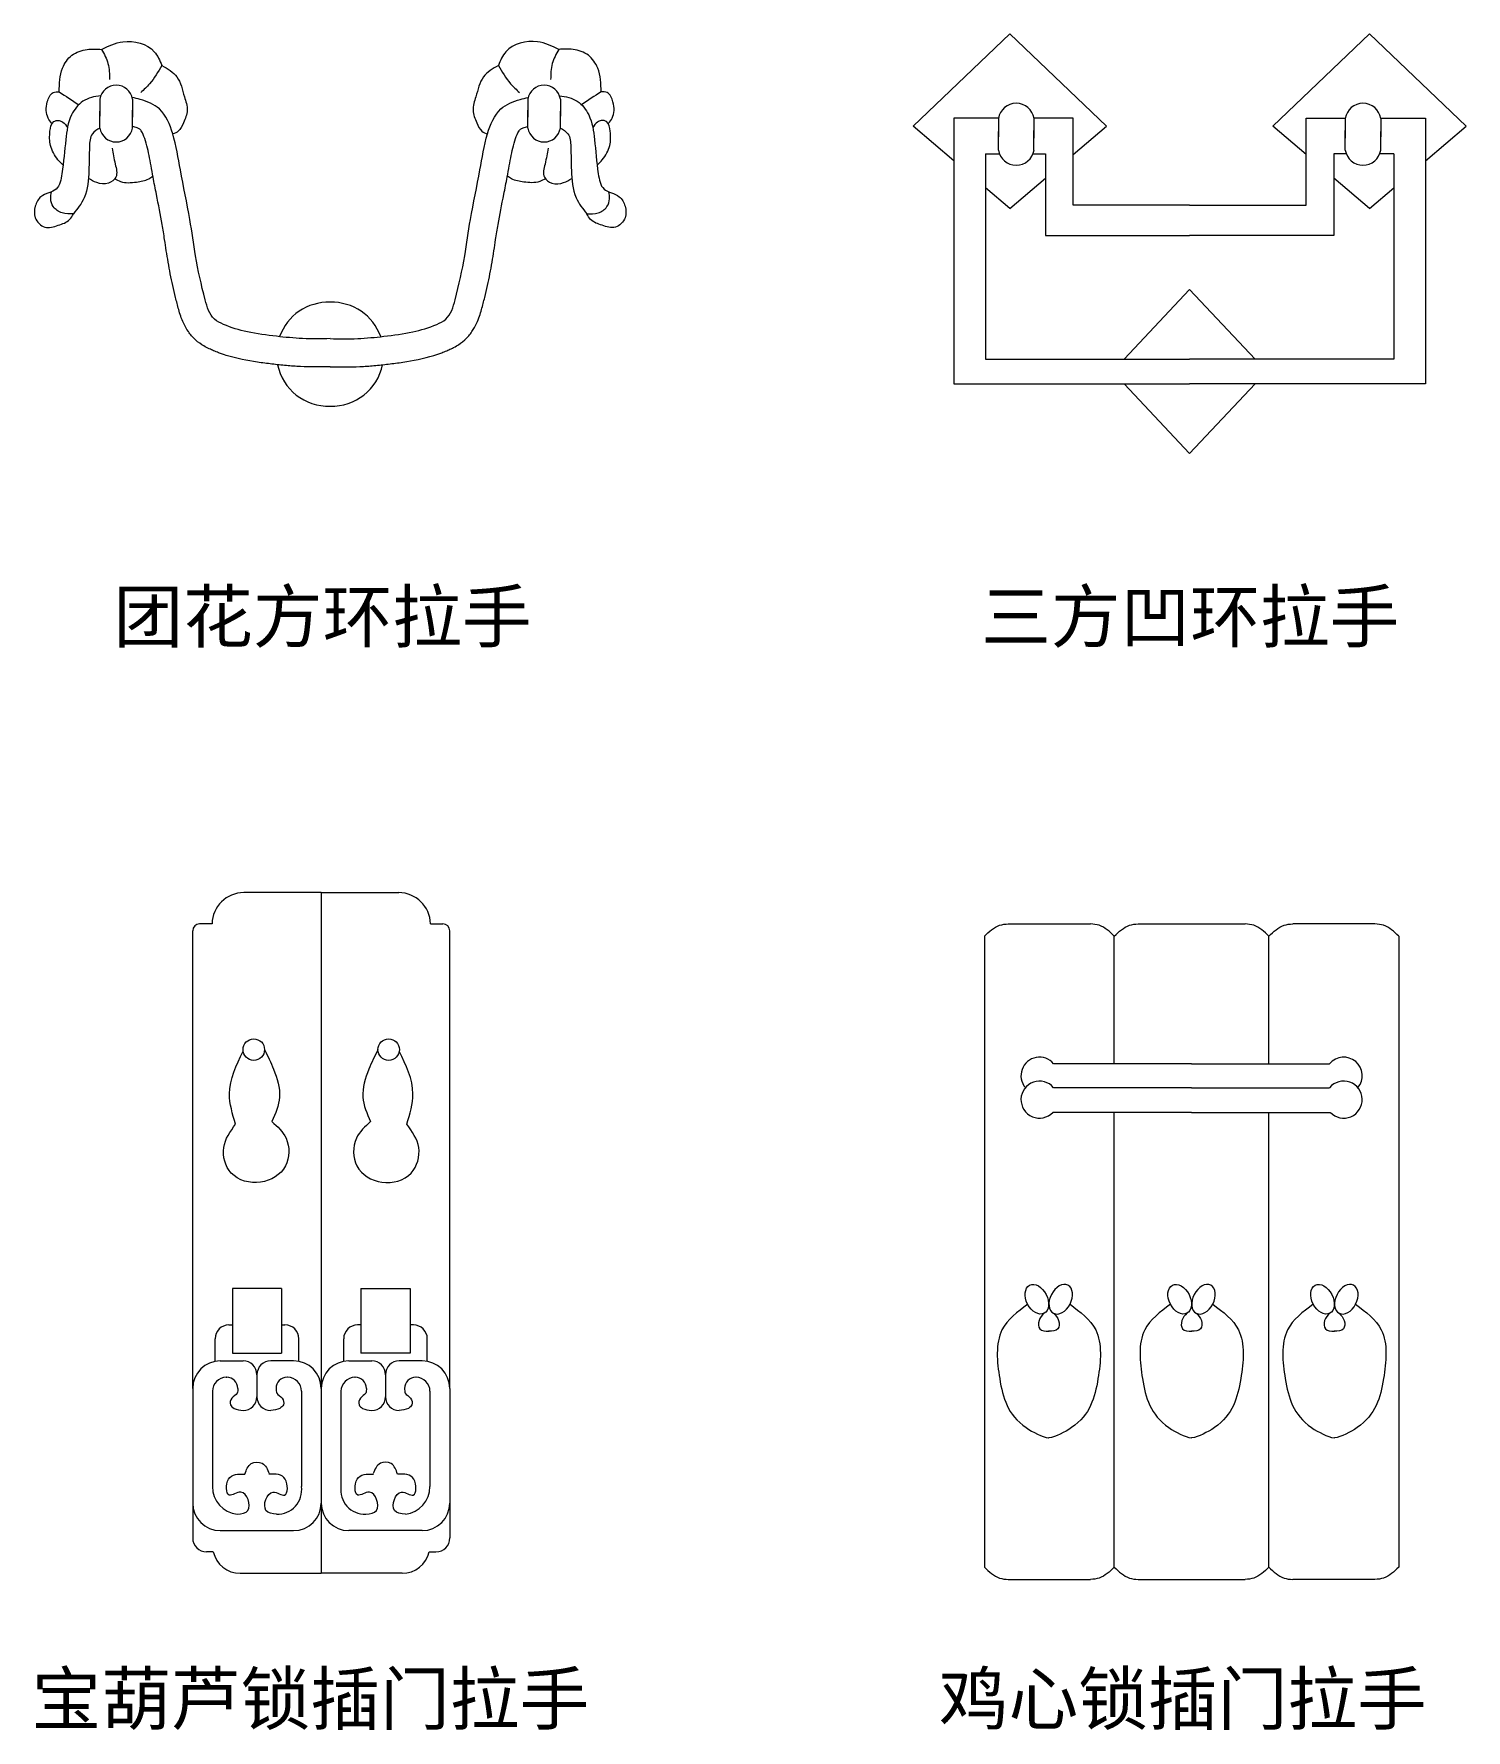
# Model space of a CAD drawing. Header units: millimetres. Extents: x -51923 to -51163, y -26833 to -26390.
# Drawn here: x -51661.6 to -51577.6, y -26714.6 to -26615.1 of the extents above; entities that cross this region are included whole.
import ezdxf

# ---------------------------------------------------------------- set-up
doc = ezdxf.new("R2010")
doc.units = ezdxf.units.MM
doc.header["$LTSCALE"] = 0.35
doc.styles.add('样式 1', font='simhei.ttf')

msp = doc.modelspace()

# ---------------------------------------------------------------- linework, layer by layer
at = {"lineweight": 13}
for p, q in [((-51610.02, -26620.479), (-51604.346, -26615.066)), ((-51598.673, -26620.479), (-51604.346, -26615.066)), ((-51588.903, -26620.479), (-51583.23, -26615.066)), ((-51577.557, -26620.479), (-51583.23, -26615.066)), ((-51657.761, -26618.887), (-51657.761, -26619.884)), ((-51655.848, -26618.887), (-51655.848, -26619.944)), ((-51632.643, -26618.887), (-51632.643, -26619.944)), ((-51630.73, -26618.887), (-51630.73, -26619.884)), ((-51657.761, -26620.593), (-51657.761, -26619.596)), ((-51655.848, -26620.593), (-51655.848, -26619.535)), ((-51632.643, -26620.593), (-51632.643, -26619.535)), ((-51630.73, -26620.593), (-51630.73, -26619.596)), ((-51607.632, -26622.512), (-51610.02, -26620.479)), ((-51605.008, -26620.009), (-51607.632, -26620.009)), ((-51607.632, -26620.009), (-51607.632, -26635.608)), ((-51605.011, -26620.024), (-51605.011, -26621.112)), ((-51605.011, -26621.885), (-51605.011, -26620.797)), ((-51600.632, -26620.009), (-51602.927, -26620.009)), ((-51602.924, -26620.024), (-51602.924, -26621.178)), ((-51602.924, -26621.885), (-51602.924, -26620.731)), ((-51600.632, -26625.119), (-51600.632, -26620.009)), ((-51600.632, -26622.147), (-51598.673, -26620.479)), ((-51586.945, -26622.147), (-51588.903, -26620.479)), ((-51586.945, -26625.119), (-51586.945, -26620.009)), ((-51586.945, -26620.009), (-51584.65, -26620.009)), ((-51584.653, -26620.024), (-51584.653, -26621.178)), ((-51584.653, -26621.885), (-51584.653, -26620.731)), ((-51582.568, -26620.009), (-51579.945, -26620.009)), ((-51582.566, -26620.024), (-51582.566, -26621.112)), ((-51582.566, -26621.885), (-51582.566, -26620.797)), ((-51579.945, -26620.009), (-51579.945, -26635.608)), ((-51579.945, -26622.512), (-51577.557, -26620.479)), ((-51605.778, -26622.107), (-51605.778, -26634.159)), ((-51605.778, -26622.107), (-51604.949, -26622.107)), ((-51602.985, -26622.107), (-51602.248, -26622.107)), ((-51602.248, -26622.107), (-51602.248, -26626.898)), ((-51585.329, -26622.107), (-51585.329, -26626.898)), ((-51584.591, -26622.107), (-51585.329, -26622.107)), ((-51581.799, -26622.107), (-51582.627, -26622.107)), ((-51581.799, -26622.107), (-51581.799, -26634.159)), ((-51604.346, -26625.31), (-51602.248, -26623.523)), ((-51583.23, -26625.31), (-51585.329, -26623.523)), ((-51604.346, -26625.31), (-51605.778, -26624.091)), ((-51583.23, -26625.31), (-51581.799, -26624.091)), ((-51593.788, -26625.119), (-51600.632, -26625.119)), ((-51593.788, -26625.119), (-51586.945, -26625.119)), ((-51602.248, -26626.898), (-51593.788, -26626.898)), ((-51585.329, -26626.898), (-51593.788, -26626.898)), ((-51597.627, -26634.159), (-51593.788, -26630.072)), ((-51589.949, -26634.159), (-51593.788, -26630.072)), ((-51605.778, -26634.159), (-51593.788, -26634.159)), ((-51581.799, -26634.159), (-51593.788, -26634.159)), ((-51607.632, -26635.608), (-51593.788, -26635.608)), ((-51597.627, -26635.608), (-51593.788, -26639.696)), ((-51579.945, -26635.608), (-51593.788, -26635.608)), ((-51589.949, -26635.608), (-51593.788, -26639.696)), ((-51644.769, -26665.472), (-51649.318, -26665.472)), ((-51644.769, -26665.472), (-51640.22, -26665.472)), ((-51644.769, -26665.472), (-51644.769, -26701.299)), ((-51652.316, -26694.578), (-51652.316, -26667.705)), ((-51651.181, -26667.3), (-51651.911, -26667.3)), ((-51638.357, -26667.3), (-51637.627, -26667.3)), ((-51637.222, -26694.578), (-51637.222, -26667.705)), ((-51604.435, -26667.302), (-51599.603, -26667.302)), ((-51596.812, -26667.302), (-51590.528, -26667.302)), ((-51596.756, -26667.302), (-51590.585, -26667.302)), ((-51582.905, -26667.302), (-51587.737, -26667.302)), ((-51605.831, -26668.033), (-51605.831, -26705.059)), ((-51598.208, -26675.514), (-51598.208, -26668.033)), ((-51589.133, -26675.514), (-51589.133, -26668.033)), ((-51581.51, -26668.033), (-51581.51, -26705.059)), ((-51593.67, -26675.514), (-51601.771, -26675.514)), ((-51593.67, -26675.514), (-51585.57, -26675.514)), ((-51593.67, -26675.514), (-51589.133, -26675.514)), ((-51593.67, -26676.919), (-51601.771, -26676.919)), ((-51593.67, -26676.919), (-51585.57, -26676.919)), ((-51593.67, -26676.919), (-51589.133, -26676.919)), ((-51593.67, -26678.371), (-51601.814, -26678.371)), ((-51598.208, -26705.059), (-51598.208, -26678.371)), ((-51593.67, -26678.371), (-51585.527, -26678.371)), ((-51593.67, -26678.371), (-51589.133, -26678.371)), ((-51589.133, -26705.059), (-51589.133, -26678.371)), ((-51647.101, -26688.698), (-51649.984, -26688.698)), ((-51649.984, -26688.698), (-51649.984, -26692.503)), ((-51647.101, -26688.698), (-51647.101, -26692.503)), ((-51642.437, -26688.698), (-51639.555, -26688.698)), ((-51642.437, -26688.698), (-51642.437, -26692.503)), ((-51639.555, -26688.698), (-51639.555, -26692.503)), ((-51650.188, -26690.847), (-51649.984, -26690.847)), ((-51647.101, -26690.847), (-51646.897, -26690.847)), ((-51642.437, -26690.847), (-51642.641, -26690.847)), ((-51639.35, -26690.847), (-51639.555, -26690.847)), ((-51650.998, -26692.958), (-51650.998, -26691.657)), ((-51649.984, -26692.503), (-51647.101, -26692.503)), ((-51646.087, -26692.958), (-51646.087, -26691.657)), ((-51643.451, -26692.958), (-51643.451, -26691.657)), ((-51639.555, -26692.503), (-51642.437, -26692.503)), ((-51638.54, -26692.958), (-51638.54, -26691.657)), ((-51650.696, -26692.958), (-51649.353, -26692.958)), ((-51646.389, -26692.958), (-51647.733, -26692.958)), ((-51643.149, -26692.958), (-51641.806, -26692.958)), ((-51638.842, -26692.958), (-51640.186, -26692.958)), ((-51652.316, -26694.578), (-51652.316, -26701.299)), ((-51650.345, -26693.921), (-51650.315, -26693.921)), ((-51648.543, -26693.768), (-51648.543, -26695.059)), ((-51646.74, -26693.921), (-51646.771, -26693.921)), ((-51644.769, -26694.578), (-51644.769, -26701.299)), ((-51642.798, -26693.921), (-51642.768, -26693.921)), ((-51640.996, -26693.768), (-51640.996, -26695.059)), ((-51639.193, -26693.921), (-51639.224, -26693.921)), ((-51637.222, -26694.578), (-51637.222, -26701.299)), ((-51651.155, -26694.731), (-51651.155, -26700.336)), ((-51645.93, -26694.731), (-51645.93, -26700.336)), ((-51643.608, -26694.731), (-51643.608, -26700.336)), ((-51638.383, -26694.731), (-51638.383, -26700.336)), ((-51652.316, -26701.299), (-51652.316, -26703.352)), ((-51644.769, -26701.299), (-51644.769, -26705.426)), ((-51637.222, -26701.299), (-51637.222, -26703.352)), ((-51650.696, -26702.919), (-51646.389, -26702.919)), ((-51638.842, -26702.919), (-51643.149, -26702.919)), ((-51651.107, -26704.162), (-51651.506, -26704.162)), ((-51638.432, -26704.162), (-51638.032, -26704.162)), ((-51649.526, -26705.426), (-51644.769, -26705.426)), ((-51640.012, -26705.426), (-51644.769, -26705.426)), ((-51604.435, -26705.79), (-51599.603, -26705.79)), ((-51596.812, -26705.79), (-51590.528, -26705.79)), ((-51582.905, -26705.79), (-51587.737, -26705.79))]:
    msp.add_line(p, q, dxfattribs=at)
for centre in [(-51648.728, -26674.685), (-51640.81, -26674.685)]:
    msp.add_circle(centre, 0.632, dxfattribs=at)
for centre, radius, start, end in [((-51656.804, -26619.041), 0.969, 9.13158, 170.86842), ((-51631.687, -26619.041), 0.969, 9.13158, 170.86842), ((-51603.967, -26620.192), 1.057, 9.13158, 170.86842), ((-51583.609, -26620.192), 1.057, 9.13158, 170.86842), ((-51656.804, -26620.439), 0.969, 189.13158, 350.86842), ((-51631.687, -26620.439), 0.969, 189.13158, 350.86842), ((-51603.967, -26621.717), 1.057, 189.13158, 350.86842), ((-51583.609, -26621.717), 1.057, 189.13158, 350.86842), ((-51644.34, -26633.865), 3.052, 88.37858, 160.29721), ((-51644.151, -26633.865), 3.052, 19.70279, 91.62142), ((-51644.34, -26633.865), 3.052, 191.69156, 271.76706), ((-51644.151, -26633.865), 3.052, 268.23294, 348.30844), ((-51649.318, -26667.335), 1.863, 90, 178.8979), ((-51640.22, -26667.335), 1.863, 1.1021, 90), ((-51651.911, -26667.705), 0.405, 90, 180), ((-51637.627, -26667.705), 0.405, 0, 90), ((-51602.601, -26676.216), 1.087, 40.22497, 220.22497), ((-51584.739, -26676.216), 1.087, 319.77503, 139.77503), ((-51602.601, -26677.621), 1.087, 40.22497, 316.38734), ((-51584.739, -26677.621), 1.087, 223.61266, 139.77503), ((-51650.188, -26691.657), 0.81, 90, 180), ((-51646.897, -26691.657), 0.81, 0, 90), ((-51642.641, -26691.657), 0.81, 90, 180), ((-51639.35, -26691.657), 0.81, 0, 90), ((-51650.696, -26694.578), 1.62, 90, 180), ((-51649.353, -26693.768), 0.81, 0, 90), ((-51647.733, -26693.768), 0.81, 90, 180), ((-51646.389, -26694.578), 1.62, 0, 90), ((-51643.149, -26694.578), 1.62, 90, 180), ((-51641.806, -26693.768), 0.81, 0, 90), ((-51640.186, -26693.768), 0.81, 90, 180), ((-51638.842, -26694.578), 1.62, 0, 90), ((-51650.345, -26694.731), 0.81, 90, 180), ((-51650.315, -26694.569), 0.648, 0, 90), ((-51646.771, -26694.569), 0.648, 90, 180), ((-51646.74, -26694.731), 0.81, 0, 90), ((-51642.798, -26694.731), 0.81, 90, 180), ((-51642.768, -26694.569), 0.648, 0, 90), ((-51639.224, -26694.569), 0.648, 90, 180), ((-51639.193, -26694.731), 0.81, 0, 90), ((-51649.353, -26695.059), 0.81, 270, 0), ((-51647.733, -26695.059), 0.81, 180, 270), ((-51641.806, -26695.059), 0.81, 270, 0), ((-51640.186, -26695.059), 0.81, 180, 270), ((-51649.535, -26700.336), 1.62, 180, 263.86167), ((-51647.335, -26700.537), 1.42, 267.98009, 8.13323), ((-51642.203, -26700.537), 1.42, 171.86677, 272.01991), ((-51640.003, -26700.336), 1.62, 276.13833, 0), ((-51650.696, -26701.299), 1.62, 180, 270), ((-51646.389, -26701.299), 1.62, 270, 0), ((-51643.149, -26701.299), 1.62, 180, 270), ((-51638.842, -26701.299), 1.62, 270, 0), ((-51651.506, -26703.352), 0.81, 180, 270), ((-51638.032, -26703.352), 0.81, 270, 0), ((-51649.526, -26703.806), 1.62, 192.67651, 270), ((-51640.012, -26703.806), 1.62, 270, 347.32349)]:
    msp.add_arc(centre, radius, start, end, dxfattribs=at)
for centre in [(-51602.754, -26689.341), (-51594.371, -26689.341), (-51585.986, -26689.341)]:
    msp.add_ellipse(centre, major_axis=(0.425, -0.823), ratio=0.665121, dxfattribs=at)
at = {"lineweight": 13, "extrusion": (0, 0, -1)}
for centre in [(-51601.354, -26689.341), (-51592.972, -26689.341), (-51584.587, -26689.341)]:
    msp.add_ellipse(centre, major_axis=(-0.425, -0.823), ratio=0.665121, dxfattribs=at)
at = {"lineweight": 13}
for points in [[(-51657.662, -26615.974), (-51656.415, -26615.521), (-51654.567, -26616.114), (-51654.122, -26616.916)], [(-51630.829, -26615.974), (-51632.076, -26615.521), (-51633.925, -26616.114), (-51634.369, -26616.916)], [(-51660.154, -26618.463), (-51659.954, -26617.069), (-51659.406, -26616.322), (-51658.509, -26615.974), (-51657.662, -26615.974)], [(-51657.662, -26615.974), (-51657.288, -26616.803), (-51657.189, -26617.741)], [(-51654.122, -26616.916), (-51654.841, -26617.988), (-51655.36, -26618.507)], [(-51634.369, -26616.916), (-51633.65, -26617.988), (-51633.131, -26618.507)], [(-51630.829, -26615.974), (-51631.203, -26616.803), (-51631.302, -26617.741)], [(-51628.337, -26618.463), (-51628.537, -26617.069), (-51629.085, -26616.322), (-51629.982, -26615.974), (-51630.829, -26615.974)], [(-51657.761, -26620.593), (-51658.2, -26620.922), (-51658.374, -26621.688), (-51658.409, -26623.081), (-51658.688, -26624.684), (-51659.316, -26625.627)], [(-51630.73, -26620.593), (-51630.291, -26620.922), (-51630.117, -26621.688), (-51630.082, -26623.081), (-51629.803, -26624.684), (-51629.175, -26625.627)], [(-51605.831, -26668.033), (-51604.942, -26667.387), (-51604.435, -26667.302)], [(-51598.208, -26668.033), (-51599.097, -26667.387), (-51599.603, -26667.302)], [(-51598.208, -26668.033), (-51597.319, -26667.387), (-51596.812, -26667.302)], [(-51589.133, -26668.033), (-51590.022, -26667.387), (-51590.528, -26667.302)], [(-51589.133, -26668.033), (-51588.244, -26667.387), (-51587.737, -26667.302)], [(-51581.51, -26668.033), (-51582.399, -26667.387), (-51582.905, -26667.302)], [(-51649.796, -26679.065), (-51650.154, -26677.279), (-51649.354, -26674.771)], [(-51648.096, -26674.685), (-51647.562, -26675.841), (-51647.217, -26677.475), (-51647.663, -26678.906)], [(-51641.442, -26674.685), (-51641.976, -26675.841), (-51642.322, -26677.475), (-51641.876, -26678.906)], [(-51639.743, -26679.065), (-51639.384, -26677.279), (-51640.185, -26674.771)], [(-51647.663, -26678.906), (-51646.835, -26679.892), (-51646.867, -26681.515), (-51648.331, -26682.469), (-51650.05, -26681.928), (-51650.496, -26680.433), (-51649.796, -26679.065)], [(-51641.876, -26678.906), (-51642.704, -26679.892), (-51642.672, -26681.515), (-51641.207, -26682.469), (-51639.488, -26681.928), (-51639.043, -26680.433), (-51639.743, -26679.065)], [(-51602.329, -26690.164), (-51602.628, -26690.59), (-51602.581, -26691.075), (-51602.042, -26691.217)], [(-51601.777, -26690.164), (-51601.477, -26690.59), (-51601.524, -26691.075), (-51602.063, -26691.217)], [(-51593.946, -26690.164), (-51594.246, -26690.59), (-51594.199, -26691.075), (-51593.66, -26691.217)], [(-51593.394, -26690.164), (-51593.095, -26690.59), (-51593.142, -26691.075), (-51593.681, -26691.217)], [(-51585.563, -26690.164), (-51585.863, -26690.59), (-51585.816, -26691.075), (-51585.277, -26691.217)], [(-51585.012, -26690.164), (-51584.712, -26690.59), (-51584.759, -26691.075), (-51585.298, -26691.217)], [(-51649.667, -26694.569), (-51649.705, -26694.849), (-51650.019, -26695.148), (-51650.094, -26695.537), (-51649.889, -26695.742), (-51649.353, -26695.869)], [(-51647.419, -26694.569), (-51647.381, -26694.849), (-51647.066, -26695.148), (-51646.991, -26695.537), (-51647.196, -26695.742), (-51647.733, -26695.869)], [(-51642.12, -26694.569), (-51642.158, -26694.849), (-51642.472, -26695.148), (-51642.547, -26695.537), (-51642.343, -26695.742), (-51641.806, -26695.869)], [(-51639.872, -26694.569), (-51639.834, -26694.849), (-51639.52, -26695.148), (-51639.445, -26695.537), (-51639.649, -26695.742), (-51640.186, -26695.869)], [(-51649.251, -26699.601), (-51648.875, -26698.987), (-51648.242, -26698.965), (-51647.826, -26699.576)], [(-51640.288, -26699.601), (-51640.663, -26698.987), (-51641.296, -26698.965), (-51641.713, -26699.576)], [(-51649.708, -26701.946), (-51649.072, -26701.74), (-51649.489, -26700.658), (-51650.165, -26700.831), (-51650.208, -26699.905), (-51649.251, -26699.601)], [(-51647.386, -26701.955), (-51648.013, -26701.74), (-51647.596, -26700.658), (-51646.92, -26700.831), (-51646.877, -26699.905), (-51647.835, -26699.601)], [(-51642.153, -26701.955), (-51641.525, -26701.74), (-51641.942, -26700.658), (-51642.619, -26700.831), (-51642.661, -26699.905), (-51641.704, -26699.601)], [(-51639.83, -26701.946), (-51640.467, -26701.74), (-51640.049, -26700.658), (-51639.373, -26700.831), (-51639.33, -26699.905), (-51640.288, -26699.601)], [(-51605.831, -26705.059), (-51604.942, -26705.706), (-51604.435, -26705.79)], [(-51598.208, -26705.059), (-51599.097, -26705.706), (-51599.603, -26705.79)], [(-51598.208, -26705.059), (-51597.319, -26705.706), (-51596.812, -26705.79)], [(-51589.133, -26705.059), (-51590.022, -26705.706), (-51590.528, -26705.79)], [(-51589.133, -26705.059), (-51588.244, -26705.706), (-51587.737, -26705.79)], [(-51581.51, -26705.059), (-51582.399, -26705.706), (-51582.905, -26705.79)]]:
    msp.add_spline(points, degree=3, dxfattribs=at)
for points, knots in [([(-51654.122, -26616.916), (-51653.789, -26617.11), (-51653.079, -26617.524), (-51652.868, -26618.619), (-51652.531, -26619.539), (-51652.832, -26620.219), (-51653.067, -26620.78), (-51653.365, -26620.898), (-51653.485, -26620.936)], [0, 0, 0, 0, 1.005047, 2.137666, 2.88389, 3.572636, 4.104314, 4.436178, 4.436178, 4.436178, 4.436178]), ([(-51634.369, -26616.916), (-51634.703, -26617.11), (-51635.412, -26617.524), (-51635.623, -26618.619), (-51635.961, -26619.539), (-51635.659, -26620.219), (-51635.424, -26620.78), (-51635.127, -26620.898), (-51635.006, -26620.936)], [0, 0, 0, 0, 1.005047, 2.137666, 2.88389, 3.572636, 4.104314, 4.436178, 4.436178, 4.436178, 4.436178]), ([(-51657.712, -26618.702), (-51658.089, -26618.735), (-51658.798, -26618.903), (-51659.6, -26619.914), (-51659.803, -26621.465), (-51659.903, -26622.856), (-51660.17, -26624.348), (-51661.227, -26624.434), (-51661.606, -26625.177), (-51661.654, -26625.908), (-51661.022, -26626.575), (-51660.223, -26626.298), (-51659.574, -26626.095), (-51659.383, -26625.748), (-51659.316, -26625.627)], [21.412942, 21.412942, 21.412942, 21.412942, 22.412733, 23.358323, 24.706417, 26.549861, 27.419624, 28.330742, 28.924404, 29.535119, 30.255204, 30.975632, 31.658967, 32.026073, 32.026073, 32.026073, 32.026073]), ([(-51660.576, -26620.322), (-51660.662, -26620.222), (-51660.942, -26619.871), (-51660.94, -26619.169), (-51660.632, -26618.471), (-51660.278, -26618.465), (-51660.154, -26618.463)], [0.098341, 0.098341, 0.098341, 0.098341, 0.452828, 1.314092, 1.904469, 2.224864, 2.224864, 2.224864, 2.224864]), ([(-51644.246, -26632.951), (-51644.785, -26632.962), (-51645.839, -26632.978), (-51647.46, -26632.817), (-51649.032, -26632.609), (-51650.245, -26632.258), (-51651.279, -26631.743), (-51651.736, -26630.175), (-51652.144, -26628.268), (-51652.49, -26625.688), (-51653.023, -26623.307), (-51653.358, -26621.103), (-51654.038, -26619.417), (-51655.145, -26618.959), (-51655.708, -26618.828), (-51655.866, -26618.799)], [0.162149, 0.162149, 0.162149, 0.162149, 1.633048, 3.032218, 4.603846, 5.939095, 6.49713, 7.645155, 10.041017, 11.998956, 14.693975, 16.670383, 18.173565, 19.312457, 19.753018, 19.753018, 19.753018, 19.753018]), ([(-51644.246, -26632.951), (-51643.706, -26632.962), (-51642.653, -26632.978), (-51641.031, -26632.817), (-51639.459, -26632.609), (-51638.246, -26632.258), (-51637.212, -26631.743), (-51636.755, -26630.175), (-51636.347, -26628.268), (-51636.001, -26625.688), (-51635.468, -26623.307), (-51635.133, -26621.103), (-51634.453, -26619.417), (-51633.346, -26618.959), (-51632.783, -26618.828), (-51632.625, -26618.799)], [0.162149, 0.162149, 0.162149, 0.162149, 1.633048, 3.032218, 4.603846, 5.939095, 6.49713, 7.645155, 10.041017, 11.998956, 14.693975, 16.670383, 18.173565, 19.312457, 19.753018, 19.753018, 19.753018, 19.753018]), ([(-51630.779, -26618.702), (-51630.402, -26618.735), (-51629.693, -26618.903), (-51628.892, -26619.914), (-51628.688, -26621.465), (-51628.588, -26622.856), (-51628.321, -26624.348), (-51627.264, -26624.434), (-51626.885, -26625.177), (-51626.837, -26625.908), (-51627.469, -26626.575), (-51628.268, -26626.298), (-51628.917, -26626.095), (-51629.108, -26625.748), (-51629.175, -26625.627)], [21.412942, 21.412942, 21.412942, 21.412942, 22.412733, 23.358323, 24.706417, 26.549861, 27.419624, 28.330742, 28.924404, 29.535119, 30.255204, 30.975632, 31.658967, 32.026073, 32.026073, 32.026073, 32.026073]), ([(-51627.915, -26620.322), (-51627.829, -26620.222), (-51627.549, -26619.871), (-51627.551, -26619.169), (-51627.86, -26618.471), (-51628.213, -26618.465), (-51628.337, -26618.463)], [0.098341, 0.098341, 0.098341, 0.098341, 0.452828, 1.314092, 1.904469, 2.224864, 2.224864, 2.224864, 2.224864]), ([(-51659.922, -26622.777), (-51660.028, -26622.676), (-51660.352, -26622.345), (-51660.73, -26621.654), (-51660.72, -26620.885), (-51660.616, -26620.2), (-51660.181, -26620.118), (-51659.876, -26620.266), (-51659.739, -26620.438), (-51659.666, -26620.564)], [0.279234, 0.279234, 0.279234, 0.279234, 0.680329, 1.540736, 2.304931, 2.851257, 3.139972, 3.355558, 3.747841, 3.747841, 3.747841, 3.747841]), ([(-51644.246, -26634.601), (-51644.54, -26634.607), (-51644.843, -26634.612), (-51645.425, -26634.611), (-51645.704, -26634.606), (-51646.268, -26634.58), (-51646.544, -26634.559), (-51647.103, -26634.509), (-51647.383, -26634.478), (-51647.94, -26634.413), (-51648.226, -26634.378), (-51649.104, -26634.247), (-51649.711, -26634.131), (-51650.492, -26633.887), (-51650.642, -26633.836), (-51650.891, -26633.742), (-51650.989, -26633.703), (-51651.169, -26633.627), (-51651.251, -26633.592), (-51651.442, -26633.501), (-51651.547, -26633.447), (-51651.812, -26633.29), (-51651.98, -26633.176), (-51652.318, -26632.869), (-51652.457, -26632.704), (-51652.682, -26632.38), (-51652.769, -26632.22), (-51652.989, -26631.755), (-51653.07, -26631.478), (-51653.171, -26631.117), (-51653.201, -26631.003), (-51653.263, -26630.766), (-51653.292, -26630.649), (-51653.379, -26630.298), (-51653.433, -26630.067), (-51653.586, -26629.377), (-51653.675, -26628.922), (-51653.831, -26628.015), (-51653.897, -26627.57), (-51654.009, -26626.838), (-51654.055, -26626.542), (-51654.202, -26625.68), (-51654.321, -26625.092), (-51654.51, -26624.152), (-51654.577, -26623.813), (-51654.683, -26623.242), (-51654.722, -26623.019), (-51654.798, -26622.596), (-51654.835, -26622.392), (-51654.914, -26622.004), (-51654.956, -26621.818), (-51655.055, -26621.435), (-51655.116, -26621.234), (-51655.234, -26620.922), (-51655.294, -26620.808), (-51655.355, -26620.719), (-51655.369, -26620.703), (-51655.38, -26620.693), (-51655.38, -26620.692), (-51655.394, -26620.681), (-51655.406, -26620.673), (-51655.457, -26620.642), (-51655.512, -26620.613), (-51655.657, -26620.554), (-51655.748, -26620.524), (-51655.848, -26620.496)], [0.193103, 0.193103, 0.193103, 0.193103, 0.984917, 0.984917, 1.67464, 1.67464, 2.364363, 2.364363, 3.099965, 3.099965, 3.835566, 3.835566, 5.306768, 5.306768, 5.654183, 5.654183, 5.879084, 5.879084, 6.06577, 6.06577, 6.252456, 6.252456, 6.501095, 6.501095, 6.749733, 6.749733, 6.998371, 6.998371, 7.518539, 7.518539, 7.822857, 7.822857, 8.127175, 8.127175, 8.735811, 8.735811, 9.953083, 9.953083, 11.148774, 11.148774, 11.986206, 11.986206, 13.66107, 13.66107, 14.587634, 14.587634, 15.192046, 15.192046, 15.796458, 15.796458, 16.394646, 16.394646, 17.069442, 17.069442, 17.744239, 17.744239, 18.093725, 18.093725, 18.297293, 18.297293, 18.500861, 18.500861, 18.907996, 18.907996, 19.319153, 19.319153, 19.319153, 19.319153]), ([(-51644.246, -26634.601), (-51643.951, -26634.607), (-51643.648, -26634.612), (-51643.066, -26634.611), (-51642.787, -26634.606), (-51642.224, -26634.58), (-51641.947, -26634.559), (-51641.388, -26634.509), (-51641.108, -26634.478), (-51640.551, -26634.413), (-51640.265, -26634.378), (-51639.388, -26634.247), (-51638.78, -26634.131), (-51637.999, -26633.887), (-51637.849, -26633.836), (-51637.6, -26633.742), (-51637.502, -26633.703), (-51637.322, -26633.627), (-51637.24, -26633.592), (-51637.049, -26633.501), (-51636.944, -26633.447), (-51636.679, -26633.29), (-51636.511, -26633.176), (-51636.173, -26632.869), (-51636.034, -26632.704), (-51635.809, -26632.38), (-51635.722, -26632.22), (-51635.502, -26631.755), (-51635.421, -26631.478), (-51635.32, -26631.117), (-51635.29, -26631.003), (-51635.228, -26630.766), (-51635.199, -26630.649), (-51635.112, -26630.298), (-51635.058, -26630.067), (-51634.905, -26629.377), (-51634.816, -26628.922), (-51634.66, -26628.015), (-51634.594, -26627.57), (-51634.482, -26626.838), (-51634.436, -26626.542), (-51634.289, -26625.68), (-51634.17, -26625.092), (-51633.981, -26624.152), (-51633.914, -26623.813), (-51633.808, -26623.242), (-51633.769, -26623.019), (-51633.693, -26622.596), (-51633.656, -26622.392), (-51633.577, -26622.004), (-51633.535, -26621.818), (-51633.436, -26621.435), (-51633.375, -26621.234), (-51633.257, -26620.922), (-51633.197, -26620.808), (-51633.137, -26620.719), (-51633.122, -26620.703), (-51633.111, -26620.693), (-51633.111, -26620.692), (-51633.097, -26620.681), (-51633.085, -26620.673), (-51633.034, -26620.642), (-51632.979, -26620.613), (-51632.834, -26620.554), (-51632.743, -26620.524), (-51632.643, -26620.496)], [0.193103, 0.193103, 0.193103, 0.193103, 0.984917, 0.984917, 1.67464, 1.67464, 2.364363, 2.364363, 3.099965, 3.099965, 3.835566, 3.835566, 5.306768, 5.306768, 5.654183, 5.654183, 5.879084, 5.879084, 6.06577, 6.06577, 6.252456, 6.252456, 6.501095, 6.501095, 6.749733, 6.749733, 6.998371, 6.998371, 7.518539, 7.518539, 7.822857, 7.822857, 8.127175, 8.127175, 8.735811, 8.735811, 9.953083, 9.953083, 11.148774, 11.148774, 11.986206, 11.986206, 13.66107, 13.66107, 14.587634, 14.587634, 15.192046, 15.192046, 15.796458, 15.796458, 16.394646, 16.394646, 17.069442, 17.069442, 17.744239, 17.744239, 18.093725, 18.093725, 18.297293, 18.297293, 18.500861, 18.500861, 18.907996, 18.907996, 19.319153, 19.319153, 19.319153, 19.319153]), ([(-51628.569, -26622.777), (-51628.463, -26622.676), (-51628.139, -26622.345), (-51627.761, -26621.654), (-51627.771, -26620.885), (-51627.876, -26620.2), (-51628.31, -26620.118), (-51628.615, -26620.266), (-51628.752, -26620.438), (-51628.825, -26620.564)], [0.279234, 0.279234, 0.279234, 0.279234, 0.680329, 1.540736, 2.304931, 2.851257, 3.139972, 3.355558, 3.747841, 3.747841, 3.747841, 3.747841]), ([(-51657.049, -26621.771), (-51656.994, -26622.073), (-51656.894, -26622.622), (-51656.664, -26623.464), (-51657.299, -26623.92), (-51657.925, -26623.845), (-51658.282, -26623.645), (-51658.434, -26623.546)], [0, 0, 0, 0, 0.865358, 1.573029, 2.076918, 2.700422, 3.19403, 3.19403, 3.19403, 3.19403]), ([(-51631.443, -26621.771), (-51631.497, -26622.073), (-51631.597, -26622.622), (-51631.827, -26623.464), (-51631.192, -26623.92), (-51630.566, -26623.845), (-51630.209, -26623.645), (-51630.057, -26623.546)], [0, 0, 0, 0, 0.865358, 1.573029, 2.076918, 2.700422, 3.19403, 3.19403, 3.19403, 3.19403]), ([(-51656.883, -26623.566), (-51656.775, -26623.631), (-51656.391, -26623.84), (-51655.679, -26623.781), (-51655.007, -26623.671), (-51654.73, -26623.469), (-51654.653, -26623.402)], [0.141394, 0.141394, 0.141394, 0.141394, 0.481197, 1.331019, 2.003945, 2.283295, 2.283295, 2.283295, 2.283295]), ([(-51631.608, -26623.566), (-51631.716, -26623.631), (-51632.1, -26623.84), (-51632.812, -26623.781), (-51633.484, -26623.671), (-51633.761, -26623.469), (-51633.838, -26623.402)], [0.141394, 0.141394, 0.141394, 0.141394, 0.481197, 1.331019, 2.003945, 2.283295, 2.283295, 2.283295, 2.283295]), ([(-51659.316, -26625.627), (-51659.542, -26625.631), (-51659.982, -26625.639), (-51660.523, -26625.28), (-51660.683, -26624.767), (-51660.639, -26624.473), (-51660.611, -26624.338)], [0, 0, 0, 0, 0.608447, 1.183489, 1.619917, 1.99323, 1.99323, 1.99323, 1.99323]), ([(-51629.175, -26625.627), (-51628.949, -26625.631), (-51628.509, -26625.639), (-51627.968, -26625.28), (-51627.808, -26624.767), (-51627.852, -26624.473), (-51627.88, -26624.338)], [0, 0, 0, 0, 0.608447, 1.183489, 1.619917, 1.99323, 1.99323, 1.99323, 1.99323]), ([(-51603.295, -26689.635), (-51603.902, -26690.078), (-51605.287, -26691.119), (-51604.969, -26694.302), (-51604.395, -26696.463), (-51602.452, -26697.413), (-51602.057, -26697.48), (-51602.053, -26697.481)], [0.219493, 0.219493, 0.219493, 0.219493, 6.088674, 13.850493, 22.966718, 26.34537, 26.383447, 26.383447, 26.383447, 26.383447]), ([(-51600.81, -26689.635), (-51600.204, -26690.078), (-51598.818, -26691.119), (-51599.137, -26694.302), (-51599.711, -26696.463), (-51601.654, -26697.413), (-51602.048, -26697.48), (-51602.053, -26697.481)], [0.219493, 0.219493, 0.219493, 0.219493, 6.088674, 13.850493, 22.966718, 26.34537, 26.383447, 26.383447, 26.383447, 26.383447]), ([(-51594.913, -26689.635), (-51595.52, -26690.078), (-51596.905, -26691.119), (-51596.586, -26694.302), (-51596.012, -26696.463), (-51594.069, -26697.413), (-51593.675, -26697.48), (-51593.67, -26697.481)], [0.219493, 0.219493, 0.219493, 0.219493, 6.088674, 13.850493, 22.966718, 26.34537, 26.383447, 26.383447, 26.383447, 26.383447]), ([(-51592.428, -26689.635), (-51591.821, -26690.078), (-51590.436, -26691.119), (-51590.754, -26694.302), (-51591.328, -26696.463), (-51593.271, -26697.413), (-51593.666, -26697.48), (-51593.67, -26697.481)], [0.219493, 0.219493, 0.219493, 0.219493, 6.088674, 13.850493, 22.966718, 26.34537, 26.383447, 26.383447, 26.383447, 26.383447]), ([(-51586.53, -26689.635), (-51587.137, -26690.078), (-51588.522, -26691.119), (-51588.204, -26694.302), (-51587.629, -26696.463), (-51585.686, -26697.413), (-51585.292, -26697.48), (-51585.288, -26697.481)], [0.219493, 0.219493, 0.219493, 0.219493, 6.088674, 13.850493, 22.966718, 26.34537, 26.383447, 26.383447, 26.383447, 26.383447]), ([(-51584.045, -26689.635), (-51583.438, -26690.078), (-51582.053, -26691.119), (-51582.371, -26694.302), (-51582.946, -26696.463), (-51584.889, -26697.413), (-51585.283, -26697.48), (-51585.288, -26697.481)], [0.219493, 0.219493, 0.219493, 0.219493, 6.088674, 13.850493, 22.966718, 26.34537, 26.383447, 26.383447, 26.383447, 26.383447])]:
    msp.add_open_spline(points, degree=3, knots=knots, dxfattribs=at)
for points in [[(-51660.154, -26618.463), (-51659.77, -26618.716), (-51659.387, -26618.969), (-51659.003, -26619.222)], [(-51628.337, -26618.463), (-51628.721, -26618.716), (-51629.104, -26618.969), (-51629.488, -26619.222)]]:
    msp.add_open_spline(points, degree=3, dxfattribs=at)

# ---------------------------------------------------------------- texts
at = {"lineweight": 5, "char_height": 3, "width": 203.68208, "attachment_point": 1, "style": '样式 1'}
for s, insert in [('{\\fSimSun|b0|i0|c134|p2;团花方环拉手}', (-51656.966, -26647.764)), ('{\\fSimSun|b0|i0|c134|p2;三方凹环拉手}', (-51606.028, -26647.764)), ('\\pt9.1;{\\fSimSun|b0|i0|c134|p54;宝葫芦锁插门拉手}', (-51661.774, -26711.292)), ('\\pt9.1;{\\fSimSun|b0|i0|c134|p54;鸡心锁插门拉手}', (-51608.51, -26711.292))]:
    msp.add_mtext(s, dxfattribs=dict(at, insert=insert))

doc.saveas('drawing.dxf')
